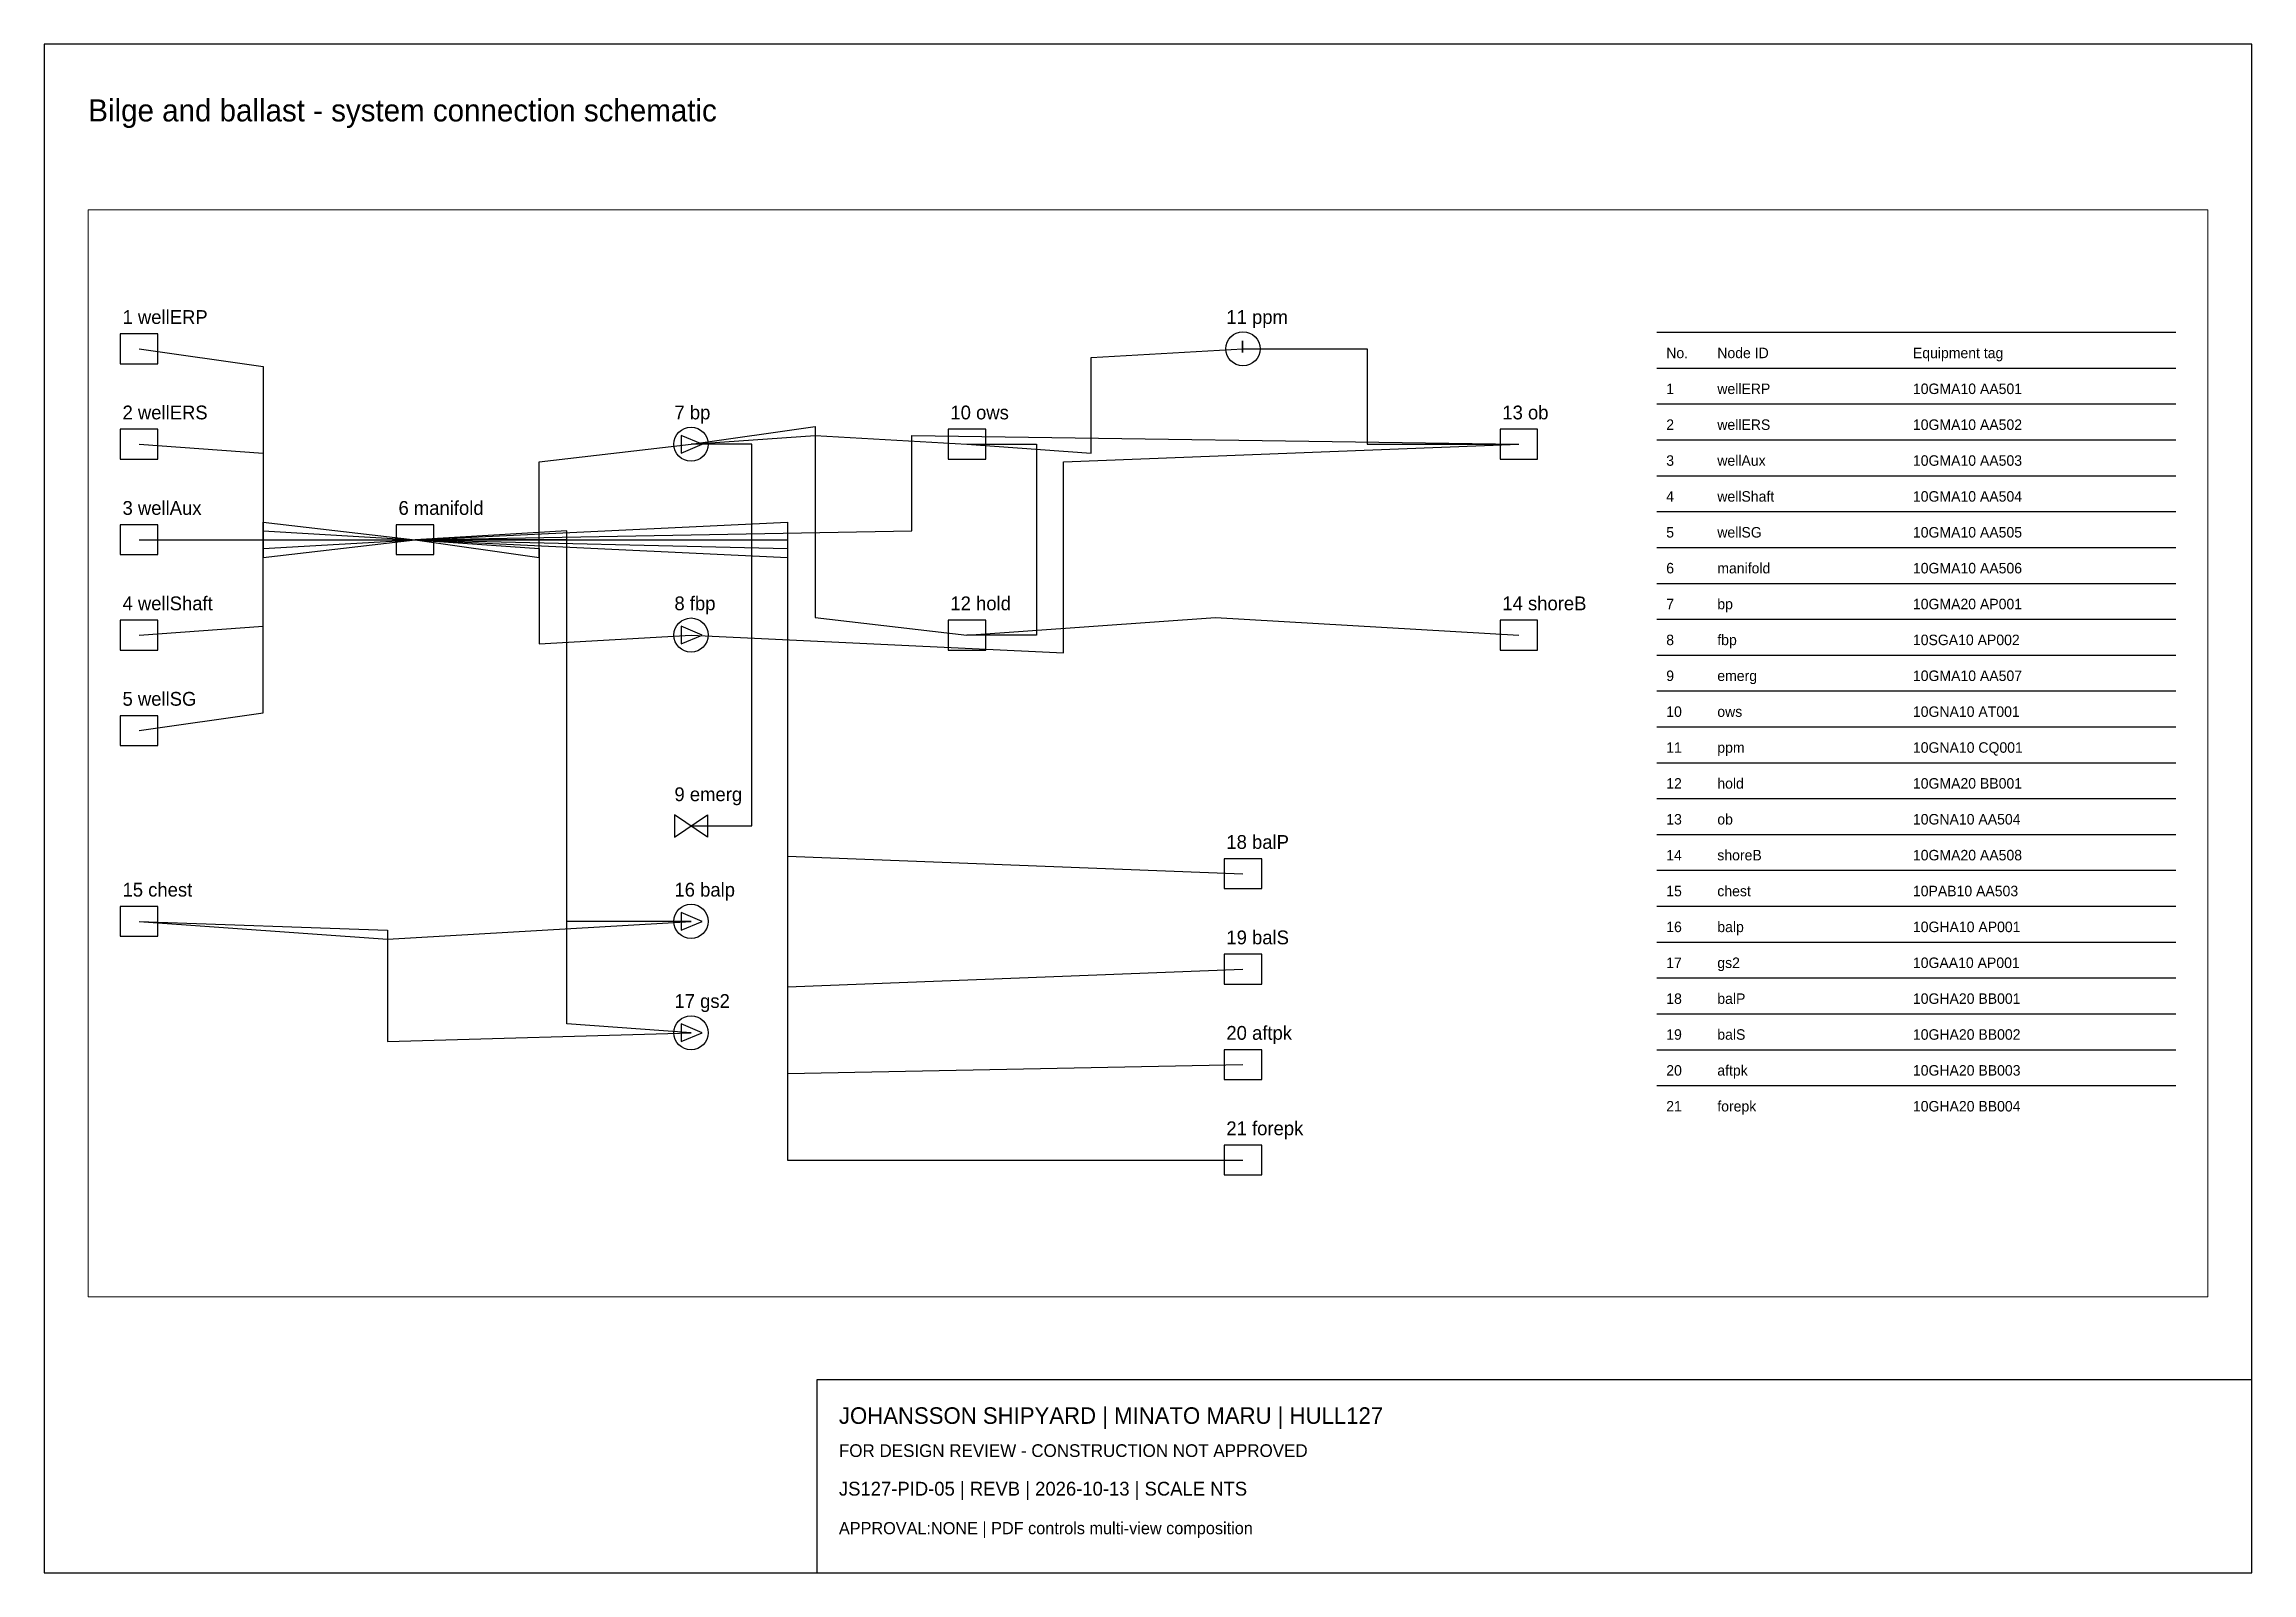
# Paper-space layout 'Layout1' of a CAD drawing. Header units: millimetres. Extents: x 10 to 410, y 10 to 287.
# The model-space entities are those that its viewports show. They can reach past a viewport. Long polylines and large blocks are cut down to what shows.
import ezdxf

# ---------------------------------------------------------------- set-up
doc = ezdxf.new("R2010")
doc.units = ezdxf.units.MM
for name, color, linetype in [('ANNOTATION', 7, 'Continuous'), ('EQUIPMENT', 3, 'Continuous'), ('GEOMETRY', 7, 'Continuous'), ('PIPING', 4, 'Continuous')]:
    doc.layers.add(name, color=color, linetype=linetype)

msp = doc.modelspace()

# ---------------------------------------------------------------- linework, layer by layer
at = {"layer": 'EQUIPMENT'}
for points in [[(30.6, 244.3), (37.4, 244.3), (37.4, 249.7), (30.6, 249.7)], [(30.6, 227.01), (37.4, 227.01), (37.4, 232.41), (30.6, 232.41)], [(180.6, 227.01), (187.4, 227.01), (187.4, 232.41), (180.6, 232.41)], [(280.6, 227.01), (287.4, 227.01), (287.4, 232.41), (280.6, 232.41)], [(132.2, 228.11), (136, 229.71), (132.2, 231.31)], [(30.6, 209.71), (37.4, 209.71), (37.4, 215.11), (30.6, 215.11)], [(80.6, 209.71), (87.4, 209.71), (87.4, 215.11), (80.6, 215.11)], [(30.6, 192.42), (37.4, 192.42), (37.4, 197.82), (30.6, 197.82)], [(132.2, 193.52), (136, 195.12), (132.2, 196.72)], [(180.6, 192.42), (187.4, 192.42), (187.4, 197.82), (180.6, 197.82)], [(280.6, 192.42), (287.4, 192.42), (287.4, 197.82), (280.6, 197.82)], [(30.6, 175.12), (37.4, 175.12), (37.4, 180.52), (30.6, 180.52)], [(131, 158.53), (137, 162.53), (137, 158.53), (131, 162.53)], [(230.6, 149.18), (237.4, 149.18), (237.4, 154.58), (230.6, 154.58)], [(30.6, 140.54), (37.4, 140.54), (37.4, 145.94), (30.6, 145.94)], [(132.2, 141.64), (136, 143.24), (132.2, 144.84)], [(230.6, 131.89), (237.4, 131.89), (237.4, 137.29), (230.6, 137.29)], [(132.2, 121.46), (136, 123.06), (132.2, 124.66)], [(230.6, 114.59), (237.4, 114.59), (237.4, 119.99), (230.6, 119.99)], [(230.6, 97.3), (237.4, 97.3), (237.4, 102.7), (230.6, 102.7)]]:
    msp.add_lwpolyline(points, close=True, dxfattribs=at)
for centre in [(234, 247), (134, 229.71), (134, 195.12), (134, 143.24), (134, 123.06)]:
    msp.add_circle(centre, 3.1, dxfattribs=at)
at = {"layer": 'GEOMETRY'}
for p, q in [((309, 250), (403, 250)), ((309, 243.5), (403, 243.5)), ((309, 237), (403, 237)), ((309, 230.5), (403, 230.5)), ((309, 224), (403, 224)), ((309, 217.5), (403, 217.5)), ((309, 211), (403, 211)), ((309, 204.5), (403, 204.5)), ((309, 198), (403, 198)), ((309, 191.5), (403, 191.5)), ((309, 185), (403, 185)), ((309, 178.5), (403, 178.5)), ((309, 172), (403, 172)), ((309, 165.5), (403, 165.5)), ((309, 159), (403, 159)), ((309, 152.5), (403, 152.5)), ((309, 146), (403, 146)), ((309, 139.5), (403, 139.5)), ((309, 133), (403, 133)), ((309, 126.5), (403, 126.5)), ((309, 120), (403, 120)), ((309, 113.5), (403, 113.5))]:
    msp.add_line(p, q, dxfattribs=at)
at = {"layer": 'PIPING'}
for points in [[(34, 247), (56.5, 243.8), (56.5, 209.21), (84, 212.41)], [(184, 229.71), (206.5, 228.11), (206.5, 245.4), (234, 247)], [(234, 247), (256.5, 247), (256.5, 229.71), (284, 229.71)], [(134, 229.71), (156.5, 232.91), (156.5, 198.32), (184, 195.12)], [(34, 229.71), (56.5, 228.11), (56.5, 210.81), (84, 212.41)], [(84, 212.41), (174, 214.01), (174, 231.31), (284, 229.71)], [(84, 212.41), (106.5, 209.21), (106.5, 226.51), (134, 229.71)], [(134, 229.71), (156.5, 231.31), (156.5, 231.31), (184, 229.71)], [(134, 160.53), (145, 160.53), (145, 229.71), (134, 229.71)], [(134, 195.12), (201.5, 191.92), (201.5, 226.51), (284, 229.71)], [(184, 229.71), (196.6, 229.71), (196.6, 195.12), (184, 195.12)], [(34, 177.82), (56.5, 181.02), (56.5, 215.61), (84, 212.41)], [(34, 195.12), (56.5, 196.72), (56.5, 214.01), (84, 212.41)], [(34, 212.41), (56.5, 212.41), (56.5, 212.41), (84, 212.41)], [(84, 212.41), (151.5, 215.61), (151.5, 155.08), (234, 151.88)], [(134, 123.06), (111.5, 124.66), (111.5, 214.01), (84, 212.41)], [(84, 212.41), (106.5, 210.81), (106.5, 193.52), (134, 195.12)], [(134, 143.24), (111.5, 143.24), (111.5, 212.41), (84, 212.41)], [(84, 212.41), (151.5, 209.21), (151.5, 131.39), (234, 134.59)], [(84, 212.41), (151.5, 210.81), (151.5, 115.69), (234, 117.29)], [(84, 212.41), (151.5, 212.41), (151.5, 100), (234, 100)], [(184, 195.12), (229, 198.32), (229, 198.32), (284, 195.12)], [(34, 143.24), (79, 140.04), (79, 140.04), (134, 143.24)], [(34, 143.24), (79, 141.64), (79, 121.46), (134, 123.06)]]:
    msp.add_lwpolyline(points, dxfattribs=at)

# ---------------------------------------------------------------- texts
at = {"layer": 'ANNOTATION'}
for s, height, p in [('1 wellERP', 2.5, (31, 251.5)), ('11 ppm', 2.5, (231, 251.5)), ('I', 2.2, (233.5, 246.3)), ('No.', 1.9, (310.7, 245.3)), ('Node ID', 1.9, (319.95, 245.3)), ('Equipment tag', 1.9, (355.39, 245.3)), ('1', 1.9, (310.7, 238.8)), ('wellERP', 1.9, (319.95, 238.8)), ('10GMA10 AA501', 1.9, (355.39, 238.8)), ('2 wellERS', 2.5, (31, 234.21)), ('7 bp', 2.5, (131, 234.21)), ('10 ows', 2.5, (181, 234.21)), ('13 ob', 2.5, (281, 234.21)), ('2', 1.9, (310.7, 232.3)), ('wellERS', 1.9, (319.95, 232.3)), ('10GMA10 AA502', 1.9, (355.39, 232.3)), ('3', 1.9, (310.7, 225.8)), ('wellAux', 1.9, (319.95, 225.8)), ('10GMA10 AA503', 1.9, (355.39, 225.8)), ('4', 1.9, (310.7, 219.3)), ('wellShaft', 1.9, (319.95, 219.3)), ('10GMA10 AA504', 1.9, (355.39, 219.3)), ('3 wellAux', 2.5, (31, 216.91)), ('6 manifold', 2.5, (81, 216.91)), ('5', 1.9, (310.7, 212.8)), ('wellSG', 1.9, (319.95, 212.8)), ('10GMA10 AA505', 1.9, (355.39, 212.8)), ('6', 1.9, (310.7, 206.3)), ('manifold', 1.9, (319.95, 206.3)), ('10GMA10 AA506', 1.9, (355.39, 206.3)), ('4 wellShaft', 2.5, (31, 199.62)), ('8 fbp', 2.5, (131, 199.62)), ('12 hold', 2.5, (181, 199.62)), ('14 shoreB', 2.5, (281, 199.62)), ('7', 1.9, (310.7, 199.8)), ('bp', 1.9, (319.95, 199.8)), ('10GMA20 AP001', 1.9, (355.39, 199.8)), ('8', 1.9, (310.7, 193.3)), ('fbp', 1.9, (319.95, 193.3)), ('10SGA10 AP002', 1.9, (355.39, 193.3)), ('9', 1.9, (310.7, 186.8)), ('emerg', 1.9, (319.95, 186.8)), ('10GMA10 AA507', 1.9, (355.39, 186.8)), ('5 wellSG', 2.5, (31, 182.32)), ('10', 1.9, (310.7, 180.3)), ('ows', 1.9, (319.95, 180.3)), ('10GNA10 AT001', 1.9, (355.39, 180.3)), ('11', 1.9, (310.7, 173.8)), ('ppm', 1.9, (319.95, 173.8)), ('10GNA10 CQ001', 1.9, (355.39, 173.8)), ('12', 1.9, (310.7, 167.3)), ('hold', 1.9, (319.95, 167.3)), ('10GMA20 BB001', 1.9, (355.39, 167.3)), ('9 emerg', 2.5, (131, 165.03)), ('13', 1.9, (310.7, 160.8)), ('ob', 1.9, (319.95, 160.8)), ('10GNA10 AA504', 1.9, (355.39, 160.8)), ('18 balP', 2.5, (231, 156.38)), ('14', 1.9, (310.7, 154.3)), ('shoreB', 1.9, (319.95, 154.3)), ('10GMA20 AA508', 1.9, (355.39, 154.3)), ('15 chest', 2.5, (31, 147.74)), ('16 balp', 2.5, (131, 147.74)), ('15', 1.9, (310.7, 147.8)), ('chest', 1.9, (319.95, 147.8)), ('10PAB10 AA503', 1.9, (355.39, 147.8)), ('19 balS', 2.5, (231, 139.09)), ('16', 1.9, (310.7, 141.3)), ('balp', 1.9, (319.95, 141.3)), ('10GHA10 AP001', 1.9, (355.39, 141.3)), ('17', 1.9, (310.7, 134.8)), ('gs2', 1.9, (319.95, 134.8)), ('10GAA10 AP001', 1.9, (355.39, 134.8)), ('17 gs2', 2.5, (131, 127.56)), ('18', 1.9, (310.7, 128.3)), ('balP', 1.9, (319.95, 128.3)), ('10GHA20 BB001', 1.9, (355.39, 128.3)), ('20 aftpk', 2.5, (231, 121.79)), ('19', 1.9, (310.7, 121.8)), ('balS', 1.9, (319.95, 121.8)), ('10GHA20 BB002', 1.9, (355.39, 121.8)), ('20', 1.9, (310.7, 115.3)), ('aftpk', 1.9, (319.95, 115.3)), ('10GHA20 BB003', 1.9, (355.39, 115.3)), ('21', 1.9, (310.7, 108.8)), ('forepk', 1.9, (319.95, 108.8)), ('10GHA20 BB004', 1.9, (355.39, 108.8)), ('21 forepk', 2.5, (231, 104.5))]:
    msp.add_text(s, height=height, dxfattribs=at).set_placement(p)

psp = doc.layouts.get("Layout1")

# ---------------------------------------------------------------- linework, layer by layer
for points in [[(10, 10), (410, 10), (410, 287), (10, 287)], [(150, 10), (410, 10), (410, 45), (150, 45)]]:
    psp.add_lwpolyline(points, close=True)

# ---------------------------------------------------------------- texts
for s, height, p in [('Bilge and ballast - system connection schematic', 4, (18, 273)), ('JOHANSSON SHIPYARD | MINATO MARU | HULL127', 3, (154, 37)), ('FOR DESIGN REVIEW - CONSTRUCTION NOT APPROVED', 2.3, (154, 31)), ('JS127-PID-05 | REVB | 2026-10-13 | SCALE NTS', 2.5, (154, 24)), ('APPROVAL:NONE | PDF controls multi-view composition', 2.2, (154, 17))]:
    psp.add_text(s, height=height).set_placement(p)

# ---------------------------------------------------------------- viewports
at = {"layer": 'VIEWPORTS'}
psp.add_viewport(center=(210, 158.5), size=(384, 197), view_center_point=(216.8, 173.7), view_height=197, dxfattribs=at)

doc.saveas('drawing.dxf')
